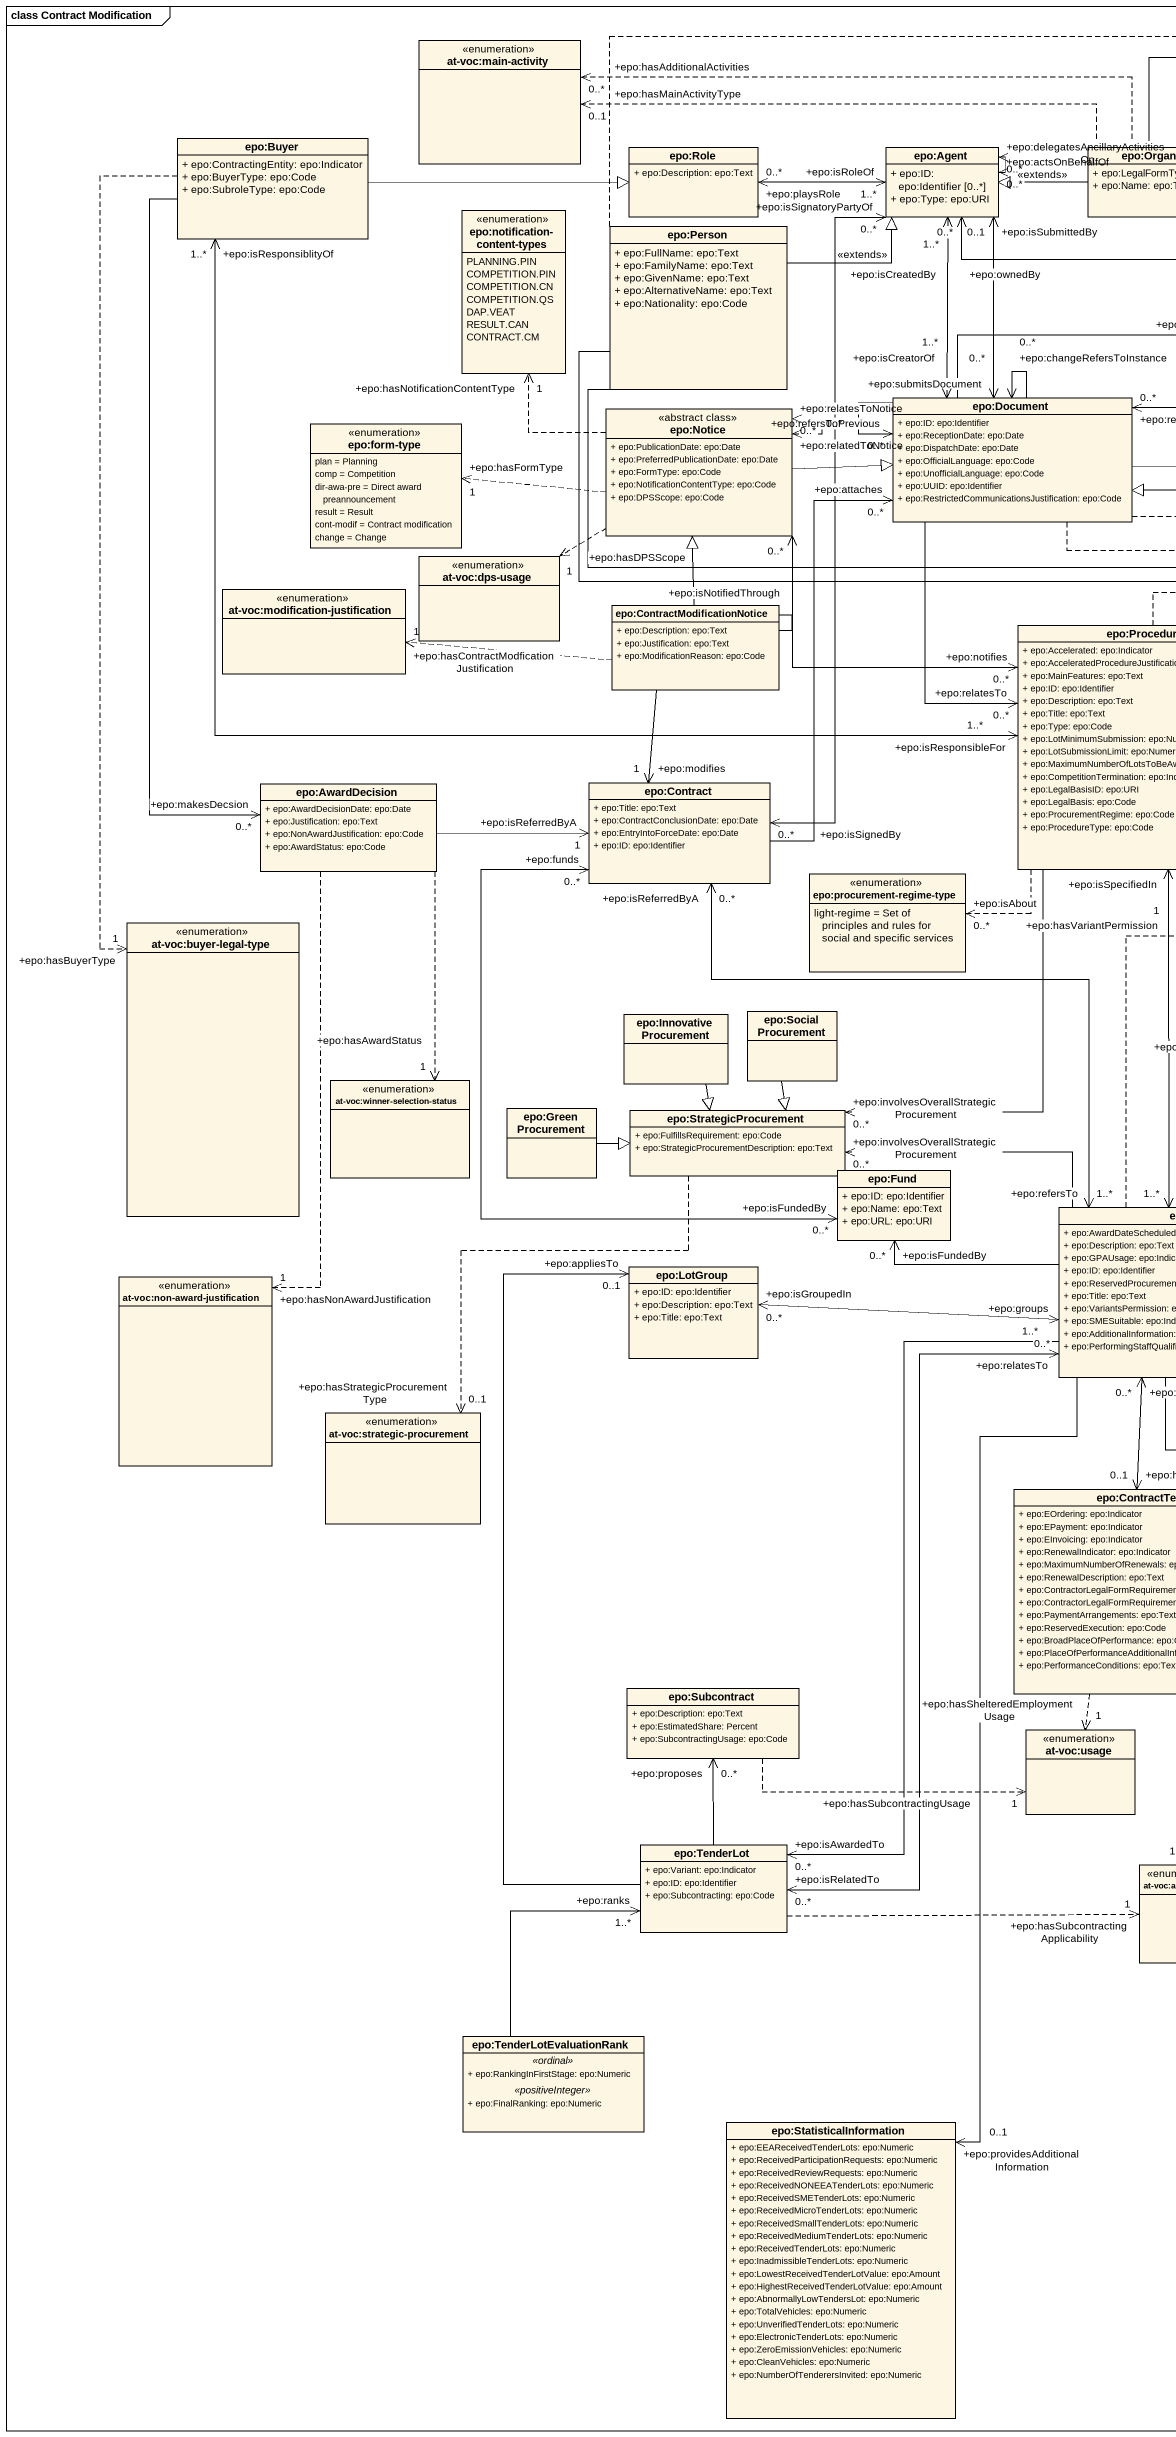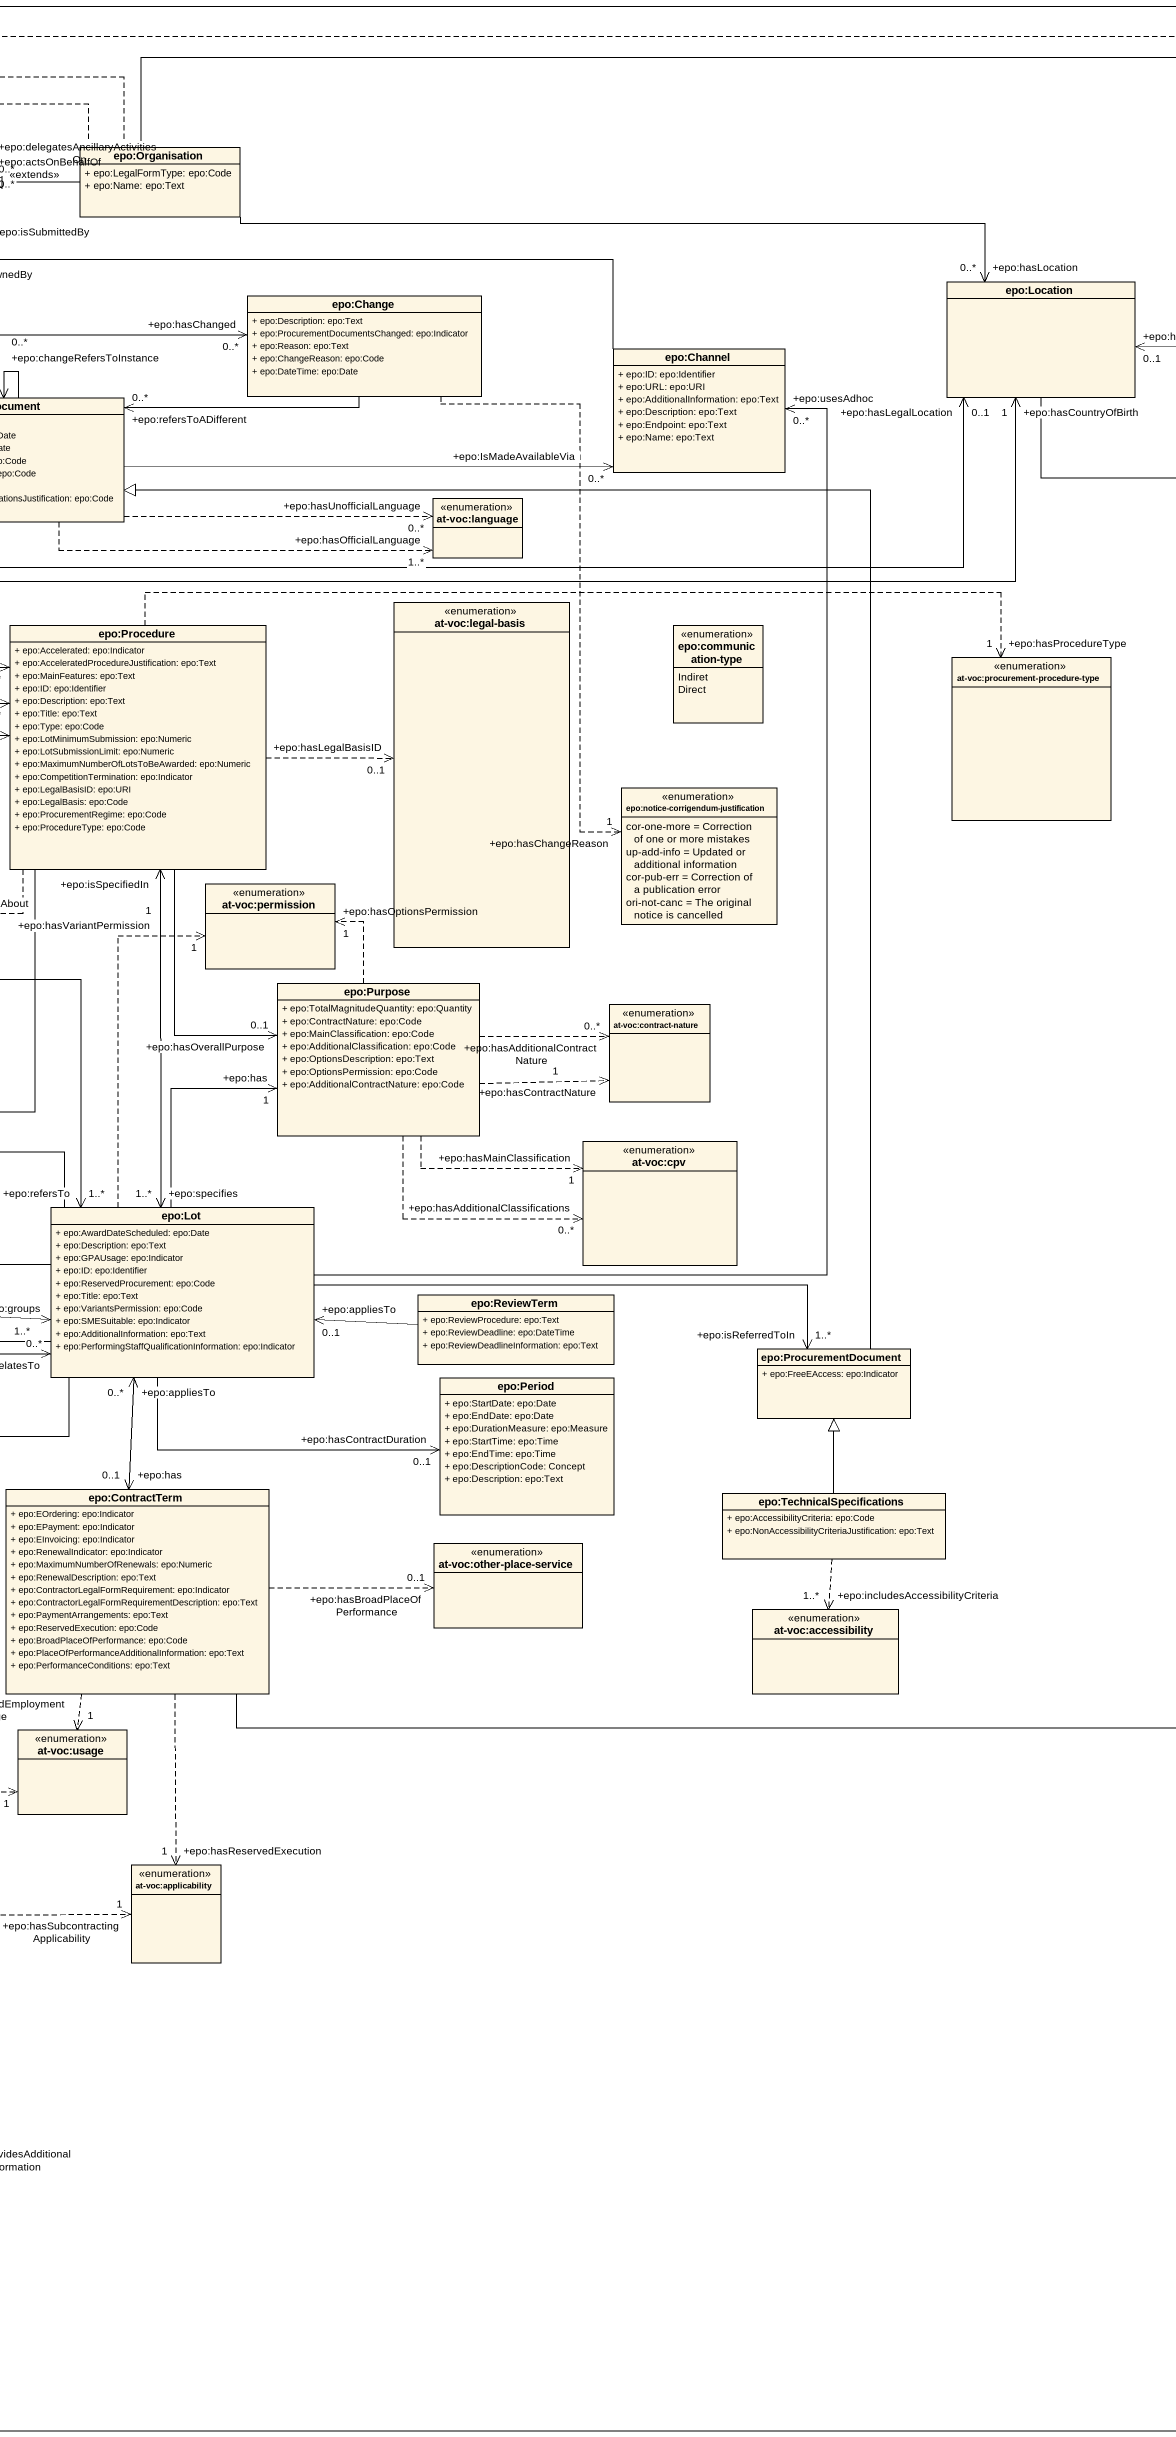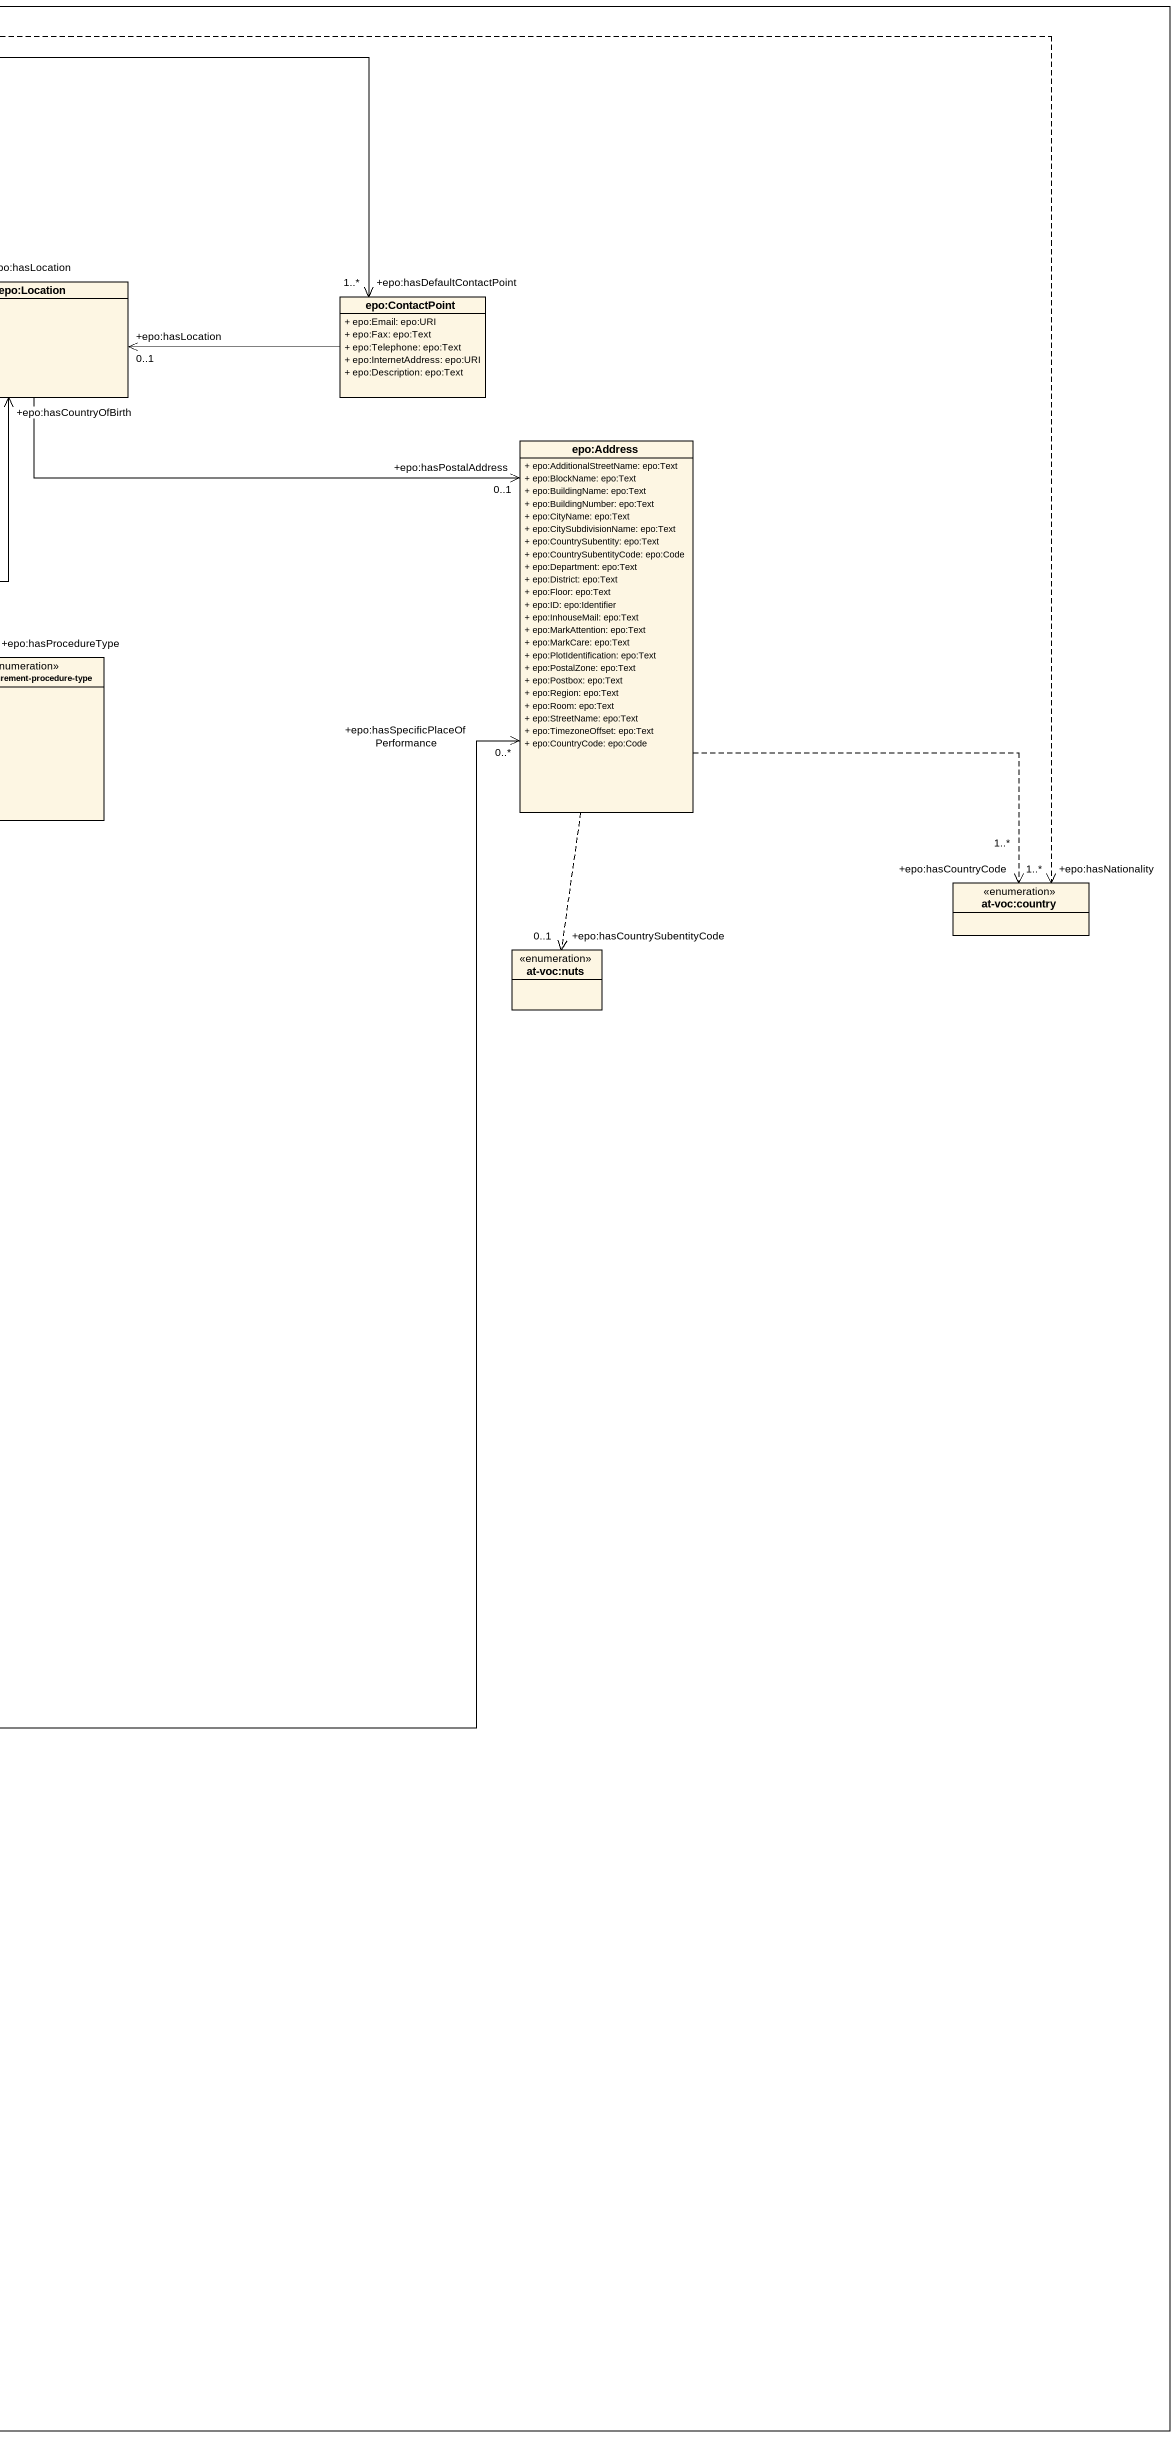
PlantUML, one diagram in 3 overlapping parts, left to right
@startuml
mainframe class Contract Modification
hide circle
hide empty members
skinparam classAttributeIconSize 0
enum "at-voc:main-activity" as at_voc_main_activity
class "epo:Buyer" as epo_Buyer {
  + epo:ContractingEntity: epo:Indicator
  + epo:BuyerType: epo:Code
  + epo:SubroleType: epo:Code
}
class "epo:Role" as epo_Role {
  + epo:Description: epo:Text
}
class "epo:Agent" as epo_Agent {
  + epo:ID: epo:Identifier [0..*]
  + epo:Type: epo:URI
}
class "epo:Organisation" as epo_Organisation {
  + epo:LegalFormType: epo:Code
  + epo:Name: epo:Text
}
enum "epo:notification-content-types" as epo_notification_content {
  PLANNING.PIN
  COMPETITION.PIN
  COMPETITION.CN
  COMPETITION.QS
  DAP.VEAT
  RESULT.CAN
  CONTRACT.CM
}
class "epo:Person" as epo_Person {
  + epo:FullName: epo:Text
  + epo:FamilyName: epo:Text
  + epo:GivenName: epo:Text
  + epo:AlternativeName: epo:Text
  + epo:Nationality: epo:Code
}
class "epo:Change" as epo_Change {
  + epo:Description: epo:Text
  + epo:ProcurementDocumentsChanged: epo:Indicator
  + epo:Reason: epo:Text
  + epo:ChangeReason: epo:Code
  + epo:DateTime: epo:Date
}
class "epo:Location" as epo_Location
class "epo:ContactPoint" as epo_ContactPoint {
  + epo:Email: epo:URI
  + epo:Fax: epo:Text
  + epo:Telephone: epo:Text
  + epo:InternetAddress: epo:URI
  + epo:Description: epo:Text
}
class "epo:Channel" as epo_Channel {
  + epo:ID: epo:Identifier
  + epo:URL: epo:URI
  + epo:AdditionalInformation: epo:Text
  + epo:Description: epo:Text
  + epo:Endpoint: epo:Text
  + epo:Name: epo:Text
}
class "epo:Notice" as epo_Notice <<abstract class>> {
  + epo:PublicationDate: epo:Date
  + epo:PreferredPublicationDate: epo:Date
  + epo:FormType: epo:Code
  + epo:NotificationContentType: epo:Code
  + epo:DPSScope: epo:Code
}
class "epo:Document" as epo_Document {
  + epo:ID: epo:Identifier
  + epo:ReceptionDate: epo:Date
  + epo:DispatchDate: epo:Date
  + epo:OfficialLanguage: epo:Code
  + epo:UnofficialLanguage: epo:Code
  + epo:UUID: epo:Identifier
  + epo:RestrictedCommunicationsJustification: epo:Code
}
enum "epo:form-type" as epo_form_type {
  plan = Planning
  comp = Competition
  dir-awa-pre = Direct award preannouncement
  result = Result
  cont-modif = Contract modification
  change = Change
}
class "epo:Address" as epo_Address {
  + epo:AdditionalStreetName: epo:Text
  + epo:BlockName: epo:Text
  + epo:BuildingName: epo:Text
  + epo:BuildingNumber: epo:Text
  + epo:CityName: epo:Text
  + epo:CitySubdivisionName: epo:Text
  + epo:CountrySubentity: epo:Text
  + epo:CountrySubentityCode: epo:Code
  + epo:Department: epo:Text
  + epo:District: epo:Text
  + epo:Floor: epo:Text
  + epo:ID: epo:Identifier
  + epo:InhouseMail: epo:Text
  + epo:MarkAttention: epo:Text
  + epo:MarkCare: epo:Text
  + epo:PlotIdentification: epo:Text
  + epo:PostalZone: epo:Text
  + epo:Postbox: epo:Text
  + epo:Region: epo:Text
  + epo:Room: epo:Text
  + epo:StreetName: epo:Text
  + epo:TimezoneOffset: epo:Text
  + epo:CountryCode: epo:Code
}
enum "at-voc:language" as at_voc_language
enum "at-voc:modification-justification" as at_voc_modification
enum "at-voc:dps-usage" as at_voc_dps_usage
class "epo:ContractModificationNotice" as epo_ContractModificationNoti {
  + epo:Description: epo:Text
  + epo:Justification: epo:Text
  + epo:ModificationReason: epo:Code
}
class "epo:Procedure" as epo_Procedure {
  + epo:Accelerated: epo:Indicator
  + epo:AcceleratedProcedureJustification: epo:Text
  + epo:MainFeatures: epo:Text
  + epo:ID: epo:Identifier
  + epo:Description: epo:Text
  + epo:Title: epo:Text
  + epo:Type: epo:Code
  + epo:LotMinimumSubmission: epo:Numeric
  + epo:LotSubmissionLimit: epo:Numeric
  + epo:MaximumNumberOfLotsToBeAwarded: epo:Numeric
  + epo:CompetitionTermination: epo:Indicator
  + epo:LegalBasisID: epo:URI
  + epo:LegalBasis: epo:Code
  + epo:ProcurementRegime: epo:Code
  + epo:ProcedureType: epo:Code
}
enum "at-voc:legal-basis" as at_voc_legal_basis
enum "epo:communication-type" as epo_communication_type {
  Indiret
  Direct
}
enum "at-voc:procurement-procedure-type" as at_voc_procurement
class "epo:AwardDecision" as epo_AwardDecision {
  + epo:AwardDecisionDate: epo:Date
  + epo:Justification: epo:Text
  + epo:NonAwardJustification: epo:Code
  + epo:AwardStatus: epo:Code
}
class "epo:Contract" as epo_Contract {
  + epo:Title: epo:Text
  + epo:ContractConclusionDate: epo:Date
  + epo:EntryIntoForceDate: epo:Date
  + epo:ID: epo:Identifier
}
enum "epo:notice-corrigendum-justification" as epo_notice_corrigendum {
  cor-one-more = Correction of one or more mistakes
  up-add-info = Updated or additional information
  cor-pub-err = Correction of a publication error
  ori-not-canc = The original notice is cancelled
}
enum "epo:procurement-regime-type" as epo_procurement_regime_type {
  light-regime = Set of principles and rules for social and specific services
}
enum "at-voc:permission" as at_voc_permission
enum "at-voc:country" as at_voc_country
enum "at-voc:buyer-legal-type" as at_voc_buyer_legal_type
enum "at-voc:nuts" as at_voc_nuts
class "epo:Purpose" as epo_Purpose {
  + epo:TotalMagnitudeQuantity: epo:Quantity
  + epo:ContractNature: epo:Code
  + epo:MainClassification: epo:Code
  + epo:AdditionalClassification: epo:Code
  + epo:OptionsDescription: epo:Text
  + epo:OptionsPermission: epo:Code
  + epo:AdditionalContractNature: epo:Code
}
class "epo:InnovativeProcurement" as epo_InnovativeProcurement
class "epo:SocialProcurement" as epo_SocialProcurement
enum "at-voc:contract-nature" as at_voc_contract_nature
enum "at-voc:winner-selection-status" as at_voc_winner_selection
class "epo:GreenProcurement" as epo_GreenProcurement
class "epo:StrategicProcurement" as epo_StrategicProcurement {
  + epo:FulfillsRequirement: epo:Code
  + epo:StrategicProcurementDescription: epo:Text
}
class "epo:Fund" as epo_Fund {
  + epo:ID: epo:Identifier
  + epo:Name: epo:Text
  + epo:URL: epo:URI
}
enum "at-voc:cpv" as at_voc_cpv
class "epo:Lot" as epo_Lot {
  + epo:AwardDateScheduled: epo:Date
  + epo:Description: epo:Text
  + epo:GPAUsage: epo:Indicator
  + epo:ID: epo:Identifier
  + epo:ReservedProcurement: epo:Code
  + epo:Title: epo:Text
  + epo:VariantsPermission: epo:Code
  + epo:SMESuitable: epo:Indicator
  + epo:AdditionalInformation: epo:Text
  + epo:PerformingStaffQualificationInformation: epo:Indicator
}
class "epo:LotGroup" as epo_LotGroup {
  + epo:ID: epo:Identifier
  + epo:Description: epo:Text
  + epo:Title: epo:Text
}
enum "at-voc:non-award-justification" as at_voc_non_award
class "epo:ReviewTerm" as epo_ReviewTerm {
  + epo:ReviewProcedure: epo:Text
  + epo:ReviewDeadline: epo:DateTime
  + epo:ReviewDeadlineInformation: epo:Text
}
class "epo:ProcurementDocument" as epo_ProcurementDocument {
  + epo:FreeEAccess: epo:Indicator
}
class "epo:Period" as epo_Period {
  + epo:StartDate: epo:Date
  + epo:EndDate: epo:Date
  + epo:DurationMeasure: epo:Measure
  + epo:StartTime: epo:Time
  + epo:EndTime: epo:Time
  + epo:DescriptionCode: Concept
  + epo:Description: epo:Text
}
enum "at-voc:strategic-procurement" as at_voc_strategic_procurement
class "epo:ContractTerm" as epo_ContractTerm {
  + epo:EOrdering: epo:Indicator
  + epo:EPayment: epo:Indicator
  + epo:EInvoicing: epo:Indicator
  + epo:RenewalIndicator: epo:Indicator
  + epo:MaximumNumberOfRenewals: epo:Numeric
  + epo:RenewalDescription: epo:Text
  + epo:ContractorLegalFormRequirement: epo:Indicator
  + epo:ContractorLegalFormRequirementDescription: epo:Text
  + epo:PaymentArrangements: epo:Text
  + epo:ReservedExecution: epo:Code
  + epo:BroadPlaceOfPerformance: epo:Code
  + epo:PlaceOfPerformanceAdditionalInformation: epo:Text
  + epo:PerformanceConditions: epo:Text
}
class "epo:TechnicalSpecifications" as epo_TechnicalSpecifications {
  + epo:AccessibilityCriteria: epo:Code
  + epo:NonAccessibilityCriteriaJustification: epo:Text
}
enum "at-voc:other-place-service" as at_voc_other_place_service
enum "at-voc:accessibility" as at_voc_accessibility
class "epo:Subcontract" as epo_Subcontract {
  + epo:Description: epo:Text
  + epo:EstimatedShare: Percent
  + epo:SubcontractingUsage: epo:Code
}
enum "at-voc:usage" as at_voc_usage
class "epo:TenderLot" as epo_TenderLot {
  + epo:Variant: epo:Indicator
  + epo:ID: epo:Identifier
  + epo:Subcontracting: epo:Code
}
enum "at-voc:applicability" as at_voc_applicability
class "epo:TenderLotEvaluationRank" as epo_TenderLotEvaluationRank {
  .. <<ordinal>> ..
  + epo:RankingInFirstStage: epo:Numeric
  .. <<positiveInteger>> ..
  + epo:FinalRanking: epo:Numeric
}
class "epo:StatisticalInformation" as epo_StatisticalInformation {
  + epo:EEAReceivedTenderLots: epo:Numeric
  + epo:ReceivedParticipationRequests: epo:Numeric
  + epo:ReceivedReviewRequests: epo:Numeric
  + epo:ReceivedNONEEATenderLots: epo:Numeric
  + epo:ReceivedSMETenderLots: epo:Numeric
  + epo:ReceivedMicroTenderLots: epo:Numeric
  + epo:ReceivedSmallTenderLots: epo:Numeric
  + epo:ReceivedMediumTenderLots: epo:Numeric
  + epo:ReceivedTenderLots: epo:Numeric
  + epo:InadmissibleTenderLots: epo:Numeric
  + epo:LowestReceivedTenderLotValue: epo:Amount
  + epo:HighestReceivedTenderLotValue: epo:Amount
  + epo:AbnormallyLowTendersLot: epo:Numeric
  + epo:TotalVehicles: epo:Numeric
  + epo:UnverifiedTenderLots: epo:Numeric
  + epo:ElectronicTenderLots: epo:Numeric
  + epo:ZeroEmissionVehicles: epo:Numeric
  + epo:CleanVehicles: epo:Numeric
  + epo:NumberOfTenderersInvited: epo:Numeric
}
epo_Buyer -right-|> epo_Role
epo_Buyer --> "+epo:makesDecsion\n0..*" epo_AwardDecision
epo_Buyer ..> "+epo:hasBuyerType\n1" at_voc_buyer_legal_type
epo_Agent "+epo:isRoleOf\n1..*" <-left-> "+epo:playsRole\n0..*" epo_Role
epo_Agent "+epo:actsOnBehalfOf\n0..*" <--> "+epo:delegatesAncillaryActivitiesOn\n0..*" epo_Agent
epo_Agent "+epo:isCreatedBy\n1..*" <--> "+epo:isCreatorOf\n1..*" epo_Document
epo_Organisation .left.> "+epo:hasAdditionalActivities\n0..*" at_voc_main_activity
epo_Organisation .left.> "+epo:hasMainActivityType\n0..1" at_voc_main_activity
epo_Organisation -left-|> epo_Agent : <<extends>>
epo_Organisation -right-> "+epo:hasLocation\n0..*" epo_Location
epo_Organisation -right-> "+epo:hasDefaultContactPoint\n1..*" epo_ContactPoint
epo_Person -right-|> epo_Agent : <<extends>>
epo_Person -right-> "+epo:hasCountryOfBirth\n1" epo_Location
epo_Person -right-> "+epo:hasLegalLocation\n0..1" epo_Location
epo_Person .right.> "+epo:hasNationality\n1..*" at_voc_country
epo_Change -left-> "+epo:refersToADifferent\n0..*" epo_Document
epo_Change ..> "+epo:hasChangeReason\n1" epo_notice_corrigendum
epo_Location -right-> "+epo:hasPostalAddress\n0..1" epo_Address
epo_ContactPoint -left-> "+epo:hasLocation\n0..1" epo_Location
epo_Channel -left-> "+epo:ownedBy\n0..*" epo_Agent
epo_Notice .up.> "+epo:hasNotificationContentType\n1" epo_notification_content
epo_Notice "+epo:relatedToNotice\n0..*" <--> "+epo:relatesToNotice\n0..*" epo_Notice
epo_Notice -right-|> epo_Document
epo_Notice .left.> "+epo:hasFormType\n1" epo_form_type
epo_Notice ..> "+epo:hasDPSScope\n1" at_voc_dps_usage
epo_Notice "+epo:isNotifiedThrough\n0..*" <--> "+epo:notifies\n0..*" epo_Procedure
epo_Document "+epo:submitsDocument\n0..*" <-up-> "+epo:isSubmittedBy\n0..1" epo_Agent
epo_Document -right-> "+epo:hasChanged\n0..*" epo_Change
epo_Document -right-> "+epo:IsMadeAvailableVia\n0..*" epo_Channel
epo_Document --> "+epo:refersToPrevious\n0..*" epo_Document
epo_Document --> "+epo:changeRefersToInstance\n0..*" epo_Document
epo_Document .right.> "+epo:hasUnofficialLanguage\n0..*" at_voc_language
epo_Document .right.> "+epo:hasOfficialLanguage\n1..*" at_voc_language
epo_Document --> "+epo:relatesTo\n0..*" epo_Procedure
epo_Address ..> "+epo:hasCountryCode\n1..*" at_voc_country
epo_Address ..> "+epo:hasCountrySubentityCode\n0..1" at_voc_nuts
epo_ContractModificationNoti -up-|> epo_Notice
epo_ContractModificationNoti .left.> "+epo:hasContractModficationJustification\n1" at_voc_modification
epo_ContractModificationNoti -- epo_ContractModificationNoti
epo_ContractModificationNoti --> "+epo:modifies\n1" epo_Contract
epo_Procedure "+epo:isResponsibleFor\n1..*" <-up-> "+epo:isResponsiblityOf\n1..*" epo_Buyer
epo_Procedure .right.> "+epo:hasLegalBasisID\n0..1" at_voc_legal_basis
epo_Procedure .right.> "+epo:hasProcedureType\n1" at_voc_procurement
epo_Procedure ..> "+epo:isAbout\n0..*" epo_procurement_regime_type
epo_Procedure --> "+epo:hasOverallPurpose\n0..1" epo_Purpose
epo_Procedure --> "+epo:involvesOverallStrategicProcurement\n0..*" epo_StrategicProcurement
epo_Procedure "+epo:isSpecifiedIn\n1" <--> "+epo:specifies\n1..*" epo_Lot
epo_AwardDecision -right-> "+epo:isReferredByA\n1" epo_Contract
epo_AwardDecision ..> "+epo:hasAwardStatus\n1" at_voc_winner_selection
epo_AwardDecision ..> "+epo:hasNonAwardJustification\n1" at_voc_non_award
epo_Contract "+epo:isSignedBy\n0..*" <-up-> "+epo:isSignatoryPartyOf\n0..*" epo_Agent
epo_Contract -up-> "+epo:attaches\n0..*" epo_Document
epo_Contract "+epo:funds\n0..*" <--> "+epo:isFundedBy\n0..*" epo_Fund
epo_Contract "+epo:isReferredByA\n0..*" <--> "+epo:refersTo\n1..*" epo_Lot
epo_Purpose .up.> "+epo:hasOptionsPermission\n1" at_voc_permission
epo_Purpose .right.> "+epo:hasAdditionalContractNature\n0..*" at_voc_contract_nature
epo_Purpose .right.> "+epo:hasContractNature\n1" at_voc_contract_nature
epo_Purpose .right.> "+epo:hasAdditionalClassifications\n0..*" at_voc_cpv
epo_Purpose .right.> "+epo:hasMainClassification\n1" at_voc_cpv
epo_InnovativeProcurement --|> epo_StrategicProcurement
epo_SocialProcurement --|> epo_StrategicProcurement
epo_GreenProcurement -right-|> epo_StrategicProcurement
epo_StrategicProcurement ..> "+epo:hasStrategicProcurementType\n0..1" at_voc_strategic_procurement
epo_Lot -up-> "+epo:usesAdhoc\n0..*" epo_Channel
epo_Lot .up.> "+epo:hasVariantPermission\n1" at_voc_permission
epo_Lot -up-> "+epo:has\n1" epo_Purpose
epo_Lot -left-> "+epo:involvesOverallStrategicProcurement\n0..*" epo_StrategicProcurement
epo_Lot -left-> "+epo:isFundedBy\n0..*" epo_Fund
epo_Lot "+epo:groups\n1..*" <-left-> "+epo:isGroupedIn\n0..*" epo_LotGroup
epo_Lot -right-> "+epo:isReferredToIn\n1..*" epo_ProcurementDocument
epo_Lot -right-> "+epo:hasContractDuration\n0..1" epo_Period
epo_Lot "+epo:appliesTo\n0..*" <--> "+epo:has\n0..1" epo_ContractTerm
epo_Lot --> "+epo:isAwardedTo\n0..*" epo_TenderLot
epo_Lot --> "+epo:providesAdditionalInformation\n0..1" epo_StatisticalInformation
epo_ReviewTerm -left-> "+epo:appliesTo\n0..1" epo_Lot
epo_ProcurementDocument -up-|> epo_Document
epo_ContractTerm -up-> "+epo:hasSpecificPlaceOfPerformance\n0..*" epo_Address
epo_ContractTerm .right.> "+epo:hasBroadPlaceOfPerformance\n0..1" at_voc_other_place_service
epo_ContractTerm ..> "+epo:hasShelteredEmploymentUsage\n1" at_voc_usage
epo_ContractTerm ..> "+epo:hasReservedExecution\n1" at_voc_applicability
epo_TechnicalSpecifications -up-|> epo_ProcurementDocument
epo_TechnicalSpecifications ..> "+epo:includesAccessibilityCriteria\n1..*" at_voc_accessibility
epo_Subcontract .right.> "+epo:hasSubcontractingUsage\n1" at_voc_usage
epo_TenderLot "+epo:isRelatedTo\n0..*" <-up-> "+epo:relatesTo\n0..*" epo_Lot
epo_TenderLot -up-> "+epo:appliesTo\n0..1" epo_LotGroup
epo_TenderLot -up-> "+epo:proposes\n0..*" epo_Subcontract
epo_TenderLot .right.> "+epo:hasSubcontractingApplicability\n1" at_voc_applicability
epo_TenderLotEvaluationRank -up-> "+epo:ranks\n1..*" epo_TenderLot
@enduml
